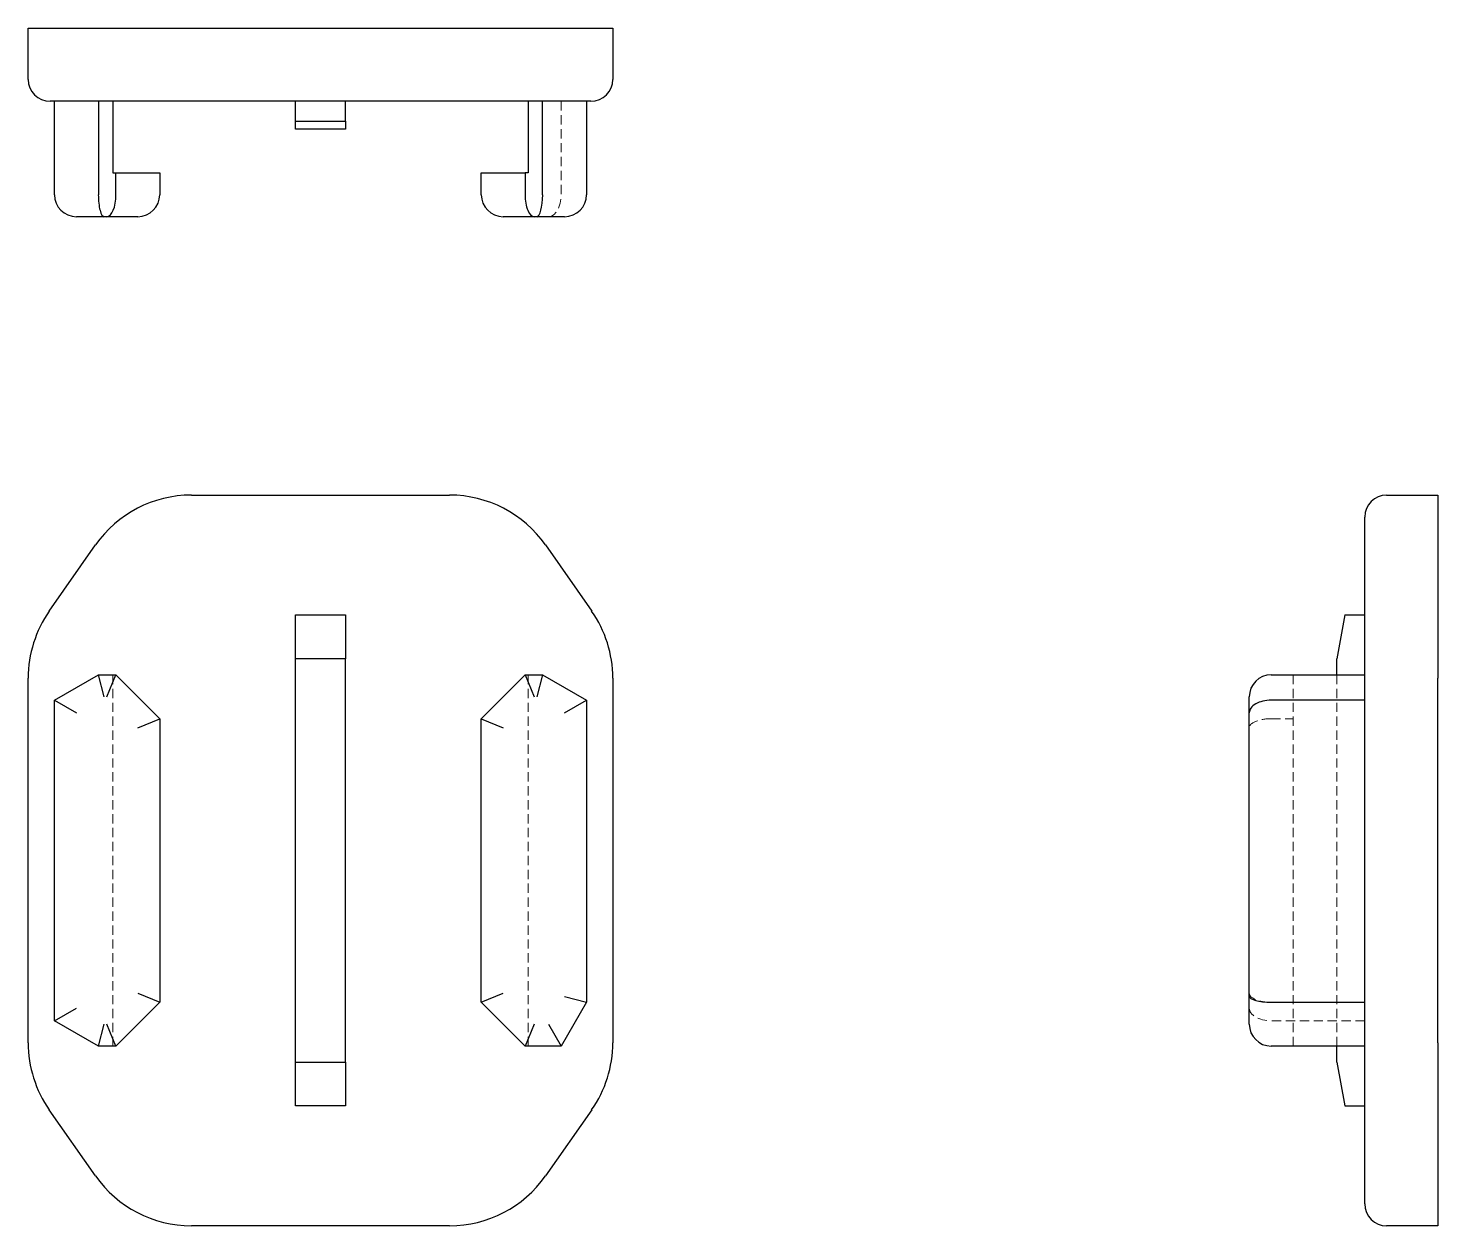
# Model space of a CAD drawing. Header units: millimetres. Extents: x 43 to 236, y 7 to 171.
import ezdxf

# ---------------------------------------------------------------- set-up
doc = ezdxf.new("R2010")
doc.units = ezdxf.units.MM
doc.linetypes.add('HIDDEN', pattern=[1.905, 1.27, -0.635])

msp = doc.modelspace()

# ---------------------------------------------------------------- linework, layer by layer
at = {"color": 7, "linetype": 'Continuous', "lineweight": 25}
for p, q in [((43, 163.9), (43, 170.9)), ((43, 170.9), (45.89, 170.9)), ((45.89, 170.9), (52.22, 170.9)), ((52.22, 170.9), (65.33, 170.9)), ((65.33, 170.9), (100.67, 170.9)), ((100.67, 170.9), (113.78, 170.9)), ((113.78, 170.9), (120.11, 170.9)), ((120.11, 170.9), (123, 170.9)), ((123, 170.9), (123, 163.9)), ((48.35, 160.9), (46, 160.9)), ((46.6, 148.1), (46.6, 160.9)), ((54.68, 160.9), (48.35, 160.9)), ((52.6, 160.9), (52.6, 148.1)), ((54.6, 160.9), (54.6, 151.1)), ((65.33, 160.9), (54.68, 160.9)), ((100.67, 160.9), (65.33, 160.9)), ((79.6, 158.16), (79.6, 160.9)), ((86.4, 158.16), (86.4, 160.9)), ((111.32, 160.9), (100.67, 160.9)), ((117.65, 160.9), (111.32, 160.9)), ((111.4, 160.9), (111.4, 151.1)), ((113.4, 148.1), (113.4, 160.9)), ((120, 160.9), (117.65, 160.9)), ((119.4, 160.9), (119.4, 148.1)), ((79.6, 158.16), (86.4, 158.16)), ((79.6, 157.1), (79.6, 158.16)), ((86.4, 157.1), (79.6, 157.1)), ((86.4, 158.16), (86.4, 157.1)), ((54.6, 151.1), (55, 151.1)), ((55, 148.1), (55, 151.1)), ((55, 151.1), (61, 151.1)), ((61, 151.1), (61, 148.1)), ((105, 148.1), (105, 151.1)), ((105, 151.1), (111, 151.1)), ((111.4, 151.1), (111, 151.1)), ((111, 151.1), (111, 148.1)), ((53.4, 145.1), (49.6, 145.1)), ((53.76, 145.1), (53.4, 145.1)), ((58, 145.1), (53.76, 145.1)), ((112.24, 145.1), (108, 145.1)), ((112.6, 145.1), (112.24, 145.1)), ((116.4, 145.1), (112.6, 145.1)), ((65.33, 107), (100.67, 107)), ((228.9, 107), (235.9, 107)), ((235.9, 107), (235.9, 100.18)), ((225.9, 98.46), (225.9, 104)), ((45.89, 91.13), (52.22, 100.18)), ((113.78, 100.18), (120.11, 91.13)), ((225.9, 89.41), (225.9, 98.46)), ((235.9, 100.18), (235.9, 91.13)), ((235.9, 91.13), (235.9, 81.96)), ((79.6, 90.6), (86.4, 90.6)), ((79.6, 84.6), (79.6, 90.6)), ((86.4, 90.6), (86.4, 84.6)), ((223.16, 90.6), (222.1, 84.6)), ((223.16, 90.6), (225.9, 90.6)), ((225.9, 81.96), (225.9, 89.41)), ((86.4, 84.6), (79.6, 84.6)), ((79.6, 29.4), (79.6, 84.6)), ((86.4, 29.4), (86.4, 84.6)), ((222.1, 82.4), (222.1, 84.6)), ((43, 32.04), (43, 81.96)), ((46.6, 78.94), (52.6, 82.4)), ((53.4, 79.4), (52.6, 82.4)), ((52.6, 82.4), (55, 82.4)), ((53.76, 79.4), (55, 82.4)), ((55, 82.4), (61, 76.4)), ((105, 76.4), (111, 82.4)), ((111, 82.4), (112.24, 79.4)), ((111, 82.4), (113.4, 82.4)), ((113.4, 82.4), (112.6, 79.4)), ((113.4, 82.4), (119.4, 78.94)), ((123, 81.96), (123, 32.04)), ((213.1, 82.4), (225.9, 82.4)), ((225.9, 32.04), (225.9, 81.96)), ((235.9, 32.04), (235.9, 81.96)), ((210.1, 77.2), (210.1, 79.4)), ((46.6, 78.94), (49.6, 77.2)), ((46.6, 35.06), (46.6, 78.94)), ((116.4, 77.2), (119.4, 78.94)), ((119.4, 78.94), (119.4, 37.6)), ((210.1, 38.4), (210.1, 77.2)), ((225.9, 78.94), (213.1, 78.94)), ((58, 75.16), (61, 76.4)), ((61, 76.4), (61, 37.6)), ((105, 37.6), (105, 76.4)), ((105, 76.4), (108, 75.16)), ((58, 38.84), (61, 37.6)), ((105, 37.6), (108, 38.84)), ((46.6, 35.06), (49.6, 36.8)), ((61, 37.6), (55, 31.6)), ((111, 31.6), (105, 37.6)), ((119.4, 37.6), (115.94, 31.6)), ((116.4, 38.4), (119.4, 37.6)), ((210.1, 34.6), (210.1, 38.4)), ((213.1, 37.6), (225.9, 37.6)), ((52.6, 31.6), (46.6, 35.06)), ((52.6, 31.6), (53.4, 34.6)), ((55, 31.6), (53.76, 34.6)), ((112.24, 34.6), (111, 31.6)), ((114.2, 34.6), (115.94, 31.6)), ((55, 31.6), (52.6, 31.6)), ((115.94, 31.6), (111, 31.6)), ((225.9, 31.6), (213.1, 31.6)), ((222.1, 29.4), (222.1, 31.6)), ((225.9, 24.59), (225.9, 32.04)), ((235.9, 32.04), (235.9, 22.87)), ((79.6, 29.4), (86.4, 29.4)), ((79.6, 23.4), (79.6, 29.4)), ((86.4, 29.4), (86.4, 23.4)), ((222.1, 29.4), (223.16, 23.4)), ((86.4, 23.4), (79.6, 23.4)), ((223.16, 23.4), (225.9, 23.4)), ((225.9, 15.54), (225.9, 24.59)), ((52.22, 13.82), (45.89, 22.87)), ((120.11, 22.87), (113.78, 13.82)), ((235.9, 22.87), (235.9, 13.82)), ((225.9, 10), (225.9, 15.54)), ((235.9, 13.82), (235.9, 7)), ((100.67, 7), (65.33, 7)), ((235.9, 7), (228.9, 7))]:
    msp.add_line(p, q, dxfattribs=at)
at = {"color": 7, "linetype": 'HIDDEN', "lineweight": 18}
for p, q in [((115.94, 160.9), (115.94, 148.1)), ((54.6, 31.6), (54.6, 82.4)), ((111.4, 31.6), (111.4, 82.4)), ((216.1, 31.6), (216.1, 82.4)), ((222.1, 31.6), (222.1, 82.4)), ((213.1, 76.4), (216.1, 76.4)), ((225.9, 35.06), (213.1, 35.06))]:
    msp.add_line(p, q, dxfattribs=at)
at = {"color": 7, "linetype": 'Continuous', "lineweight": 25}
for centre, radius, start, end in [((46, 163.9), 3, 180, 270), ((120, 163.9), 3, 270, 0), ((49.6, 148.1), 3, 180, 270), ((58, 148.1), 3, 270, 0), ((108, 148.1), 3, 180, 270), ((116.4, 148.1), 3, 270, 0), ((65.33, 91), 16, 90, 145.008), ((100.67, 91), 16, 34.992, 90), ((228.9, 104), 3, 90, 180), ((59, 81.96), 16, 145.008, 180), ((107, 81.96), 16, 0, 34.992), ((213.1, 79.4), 3, 90, 180), ((213.1, 34.6), 3, 180, 270), ((59, 32.04), 16, 180, 214.992), ((107, 32.04), 16, 325.008, 0), ((65.33, 23), 16, 214.992, 270), ((100.67, 23), 16, 270, 325.008), ((228.9, 10), 3, 180, 270)]:
    msp.add_arc(centre, radius, start, end, dxfattribs=at)
for centre, major_axis, ratio, start_param, end_param in [((53.4, 148.1), (0, 3), 0.267949, 1.570796, 3.141593), ((53.76, 148.1), (0, 3), 0.414214, 3.141593, 4.712389), ((112.24, 148.1), (0, 3), 0.414214, 1.570796, 3.141593), ((112.6, 148.1), (0, 3), 0.267949, 3.141593, 4.712389), ((213.1, 77.2), (3, 0), 0.57735, 1.570796, 3.141593), ((213.1, 38.4), (3, 0), 0.267949, 3.141593, 4.712389)]:
    msp.add_ellipse(centre, major_axis=major_axis, ratio=ratio, start_param=start_param, end_param=end_param, dxfattribs=at)
at = {"color": 7, "linetype": 'HIDDEN', "lineweight": 18}
for centre, major_axis, ratio, start_param, end_param in [((114.2, 148.1), (0, 3), 0.57735, 3.141593, 4.712389), ((213.1, 75.16), (3, 0), 0.414214, 1.570796, 3.141593), ((213.1, 38.84), (3, 0), 0.414214, 3.141593, 4.712389), ((213.1, 36.8), (3, 0), 0.57735, 3.141593, 4.712389)]:
    msp.add_ellipse(centre, major_axis=major_axis, ratio=ratio, start_param=start_param, end_param=end_param, dxfattribs=at)

doc.saveas('drawing.dxf')
